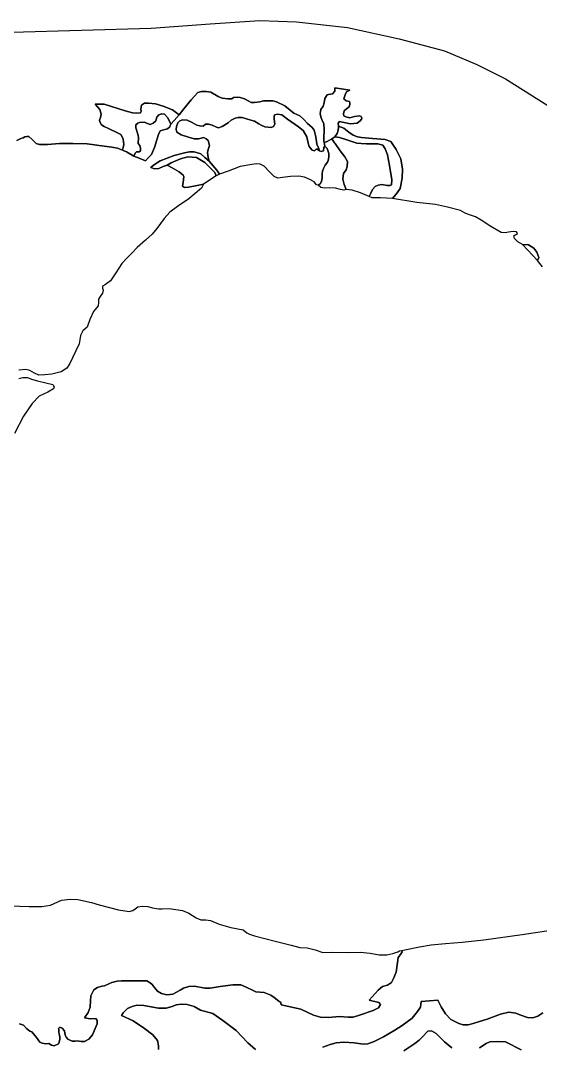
# Model space of a CAD drawing. Header units: inches. Extents: x 288635 to 1232953, y 676945 to 1655780.
# Drawn here: x 544837 to 571467, y 784555 to 837110 of the extents above; entities that cross this region are included whole.
import ezdxf

# ---------------------------------------------------------------- set-up
doc = ezdxf.new("R2010")
doc.units = ezdxf.units.IN
doc.header["$MEASUREMENT"] = 0

msp = doc.modelspace()

# ---------------------------------------------------------------- linework, layer by layer
at = {"color": 1}
for points in [[(544395.5682, 836507.676), (551531.1461, 836713.4858), (554548.6721, 836942.0863), (557098.8372, 837109.7266), (558978.4409, 837043.6865), (561586.9203, 836754.2317), (564232.759, 836172.1472), (566547.8678, 835550.3751), (568201.5169, 834862.4571), (569683.1865, 834121.6223), (572302.5668, 832467.9731)], [(571570.7873, 824486.3107), (571317.2589, 824821.553), (571390.1317, 824969.1417), (571286.7789, 825243.1938), (571134.3786, 825456.5542), (570854.978, 825619.1146), (570550.1774, 825629.2746), (570313.1695, 825776.8633), (570140.4492, 825939.4237), (570109.9691, 826076.5839), (570170.9292, 826132.464), (570272.5294, 826157.8641), (570297.9295, 826203.5842), (570242.0494, 826289.9444), (570074.409, 826300.1044), (569835.6486, 826274.7043), (569662.9282, 826228.9842), (569449.5678, 826259.4643), (568921.2467, 826554.1049), (568433.5658, 826884.3055), (568138.9252, 827046.8659), (567829.0445, 827153.5461), (567605.5241, 827244.9863), (567376.9236, 827371.9865), (566711.4423, 827544.7069), (566096.7611, 827676.7871), (565136.6392, 827793.6274), (563892.7158, 827984.2292), (564126.3962, 828278.8698), (564273.7165, 828502.3902), (564390.5568, 829035.7913), (564395.6368, 829503.1522), (564319.4366, 830021.3132), (564070.5161, 830498.8342), (563811.4356, 830905.235), (563506.635, 831011.9152), (562856.3937, 831067.7953), (562296.5134, 831114.0843), (562087.4072, 831155.0022), (561875.7401, 831231.7315), (561658.7813, 831393.1277), (561394.0641, 831594.8388), (561114.1839, 831701.2455), (561106.6689, 831847.7886), (561167.629, 831934.1487), (561330.1893, 831903.6687), (561731.5101, 831817.3085), (562087.1108, 831852.8686), (562239.5111, 831974.7888), (562295.3912, 832061.149), (562315.7113, 832106.8691), (562275.0712, 832193.2293), (562203.9511, 832223.7093), (561944.8705, 832188.1492), (561711.1901, 832132.2691), (561502.9097, 832172.9092), (561401.3095, 832233.8693), (561380.9894, 832330.3895), (561406.3895, 832487.8698), (561538.4697, 832584.39), (561660.39, 832691.0703), (561711.1901, 832807.9105), (561711.1901, 832889.1906), (561680.71, 832955.2308), (561518.1497, 832995.8709), (561401.3095, 833092.3911), (561421.6295, 833204.1513), (561457.1896, 833310.8315), (561533.3897, 833453.0718), (561706.1101, 833549.592), (560928.8685, 833661.3522), (560928.8685, 833483.5518), (560817.1083, 833351.4716), (560613.9079, 833326.0715), (560537.7077, 833310.8315), (560431.0275, 833107.6311), (560395.4674, 832889.1906), (560329.4273, 832726.6303), (560222.7471, 832543.75), (560177.027, 832350.7096), (560212.5871, 832177.9892), (560278.6272, 831984.9488), (560370.0674, 831837.6285), (560380.2274, 831522.6679), (560364.9874, 831070.547), (560370.0674, 830943.5468), (560390.3874, 830867.3466), (560418.1653, 830671.351), (560372.4452, 830610.3909), (560357.2052, 830442.7505), (560235.2849, 830407.1905), (560143.8447, 830442.7505), (560104.2135, 830594.1267), (560012.7733, 830777.0071), (559987.3733, 830924.3274), (559946.7332, 831218.968), (559875.6131, 831498.3685), (559774.0129, 831635.5288), (559535.2524, 831828.5692), (559352.372, 832036.8496), (559149.1716, 832229.89), (558829.131, 832361.9703), (558366.8501, 832737.891), (557955.3692, 832941.0914), (557752.1688, 832991.8915), (557574.3685, 832991.8915), (557279.7279, 832991.8915), (557086.6875, 832941.0914), (556827.607, 832910.6114), (556644.7266, 832915.6914), (556522.8064, 832981.7315), (556309.4459, 833093.4917), (556080.8455, 833169.6919), (555933.5252, 833184.9319), (555750.6448, 833159.5319), (555659.2046, 833103.6517), (555461.0842, 833093.4917), (555161.3636, 833123.9718), (554953.0832, 833225.572), (554577.1625, 833438.9324), (554348.562, 833474.4925), (554099.6415, 833474.4925), (553921.8412, 833418.6124), (553571.3205, 833052.8516), (553200.4797, 832585.4907), (552966.5924, 832275.0697), (552621.1517, 832534.1502), (552143.6308, 832717.0306), (551757.55, 832833.8708), (551386.7092, 832874.5109), (551193.6689, 832874.5109), (551031.1085, 832767.8307), (550995.5485, 832574.7903), (551015.8685, 832452.87), (550985.3884, 832381.7499), (550751.708, 832366.5099), (550563.7476, 832376.6699), (550192.9069, 832483.3501), (549126.1047, 832818.6308), (548653.6638, 832823.7108), (548897.5043, 832549.3902), (548968.6244, 832315.7098), (548938.1443, 832148.0694), (548877.1842, 832000.7491), (548897.5043, 831924.549), (548988.9444, 831767.0687), (549115.9447, 831675.6285), (549344.5452, 831574.0283), (549806.8261, 831360.6679), (549969.3864, 831274.3077), (550045.5866, 831152.3874), (550096.3867, 831035.5472), (550121.7867, 830766.3067), (550062.6672, 830467.8491), (549796.8621, 830579.3158), (549507.3016, 830619.9559), (549116.1408, 830670.756), (548242.379, 830792.6762), (547521.0176, 830812.9962), (546840.2962, 830802.8362), (546225.615, 830762.1961), (545803.9742, 830752.0361), (545631.2538, 830818.0762), (545428.0534, 831021.2767), (545270.5731, 831168.597), (545163.8929, 831173.677), (545062.2927, 831148.2769), (544975.9325, 831092.3968), (544848.9322, 831061.9167), (544650.8119, 830965.3965)], [(544650.8119, 830965.3965), (544848.9322, 831061.9167), (544975.9325, 831092.3968), (545062.2927, 831148.2769), (545163.8929, 831173.677), (545270.5731, 831168.597), (545428.0534, 831021.2767), (545631.2538, 830818.0762), (545803.9742, 830752.0361), (546225.615, 830762.1961), (546840.2962, 830802.8362), (547521.0176, 830812.9962), (548242.379, 830792.6762), (549116.1408, 830670.756), (549507.3016, 830619.9559), (549796.8621, 830579.3158), (550062.6672, 830467.8491), (550269.3031, 830381.1954), (550645.2238, 830157.6749), (550909.3844, 830050.9947), (551234.505, 829913.8344), (551393.6413, 830088.8838), (551552.3917, 830247.6341), (551705.8503, 830596.8848), (551822.2672, 830999.0523), (551896.3507, 831279.5112), (551996.8925, 831459.4282), (552235.018, 831528.22), (552362.0183, 831559.9701), (552483.7268, 831665.8036), (552504.8482, 831728.6493), (552529.7115, 831802.6287), (552697.3519, 831995.6691), (552966.5924, 832275.0697), (553200.4797, 832585.4907), (553571.3205, 833052.8516), (553921.8412, 833418.6124), (554099.6415, 833474.4925), (554348.562, 833474.4925), (554577.1625, 833438.9324), (554953.0832, 833225.572), (555161.3636, 833123.9718), (555161.3636, 833123.9718), (555461.0842, 833093.4917), (555659.2046, 833103.6517), (555750.6448, 833159.5319), (555933.5252, 833184.9319), (556080.8455, 833169.6919), (556309.4459, 833093.4917), (556522.8064, 832981.7315), (556644.7266, 832915.6914), (556827.607, 832910.6114), (557086.6875, 832941.0914), (557279.7279, 832991.8915), (557574.3685, 832991.8915), (557752.1688, 832991.8915), (557955.3692, 832941.0914), (558366.8501, 832737.891), (558829.131, 832361.9703), (559149.1716, 832229.89), (559352.372, 832036.8496), (559535.2524, 831828.5692), (559774.0129, 831635.5288), (559875.6131, 831498.3685), (559946.7332, 831218.968), (559987.3733, 830924.3274), (560012.7733, 830777.0071), (560104.2135, 830594.1267), (560143.8447, 830442.7505), (560021.9245, 830524.0307), (559986.3644, 830518.9507), (559889.8442, 830442.7505), (559767.924, 830463.0706), (559666.3238, 830579.9108), (559625.6837, 830661.191), (559574.8836, 830818.6713), (559498.6835, 831159.032), (559315.8031, 831479.0726), (559077.0426, 831667.033), (558513.1615, 832063.2738), (558218.5209, 832281.7142), (558000.0805, 832307.1143), (557852.7602, 832271.5542), (557822.2801, 832195.354), (557822.2801, 832053.1138), (557857.8402, 831799.1132), (557801.9601, 831682.273), (557680.0398, 831636.5529), (557356.3351, 831656.031), (557156.7988, 831743.2331), (557039.9585, 831824.5133), (556816.4381, 831961.6736), (556628.4777, 832012.4737), (556186.5168, 832149.6339), (555988.3964, 832149.6339), (555830.9161, 832114.0739), (555627.7157, 832007.3937), (555465.1554, 831870.2334), (555160.3548, 831677.193), (554972.3944, 831611.1529), (554875.8742, 831651.793), (554647.2738, 831748.3131), (554459.3134, 831799.1132), (554317.0731, 831804.1933), (554195.1529, 831697.513), (554022.4325, 831707.6731), (553859.8722, 831748.3131), (553626.1917, 831880.3934), (553372.1912, 831997.2336), (553128.3507, 832022.6337), (552996.2705, 831976.9136), (552889.5902, 831870.2334), (552818.4701, 831677.193), (552808.3101, 831524.7927), (552848.9502, 831392.7124), (553067.3906, 831255.5522), (553448.3914, 831138.7119), (553727.7919, 831042.1917), (553946.2324, 831047.2717), (554230.7129, 831113.3119), (554352.6332, 831052.3518), (554454.2334, 830955.8316), (554510.1135, 830706.9111), (554454.2334, 830503.7107), (554413.5933, 830346.2303), (554444.0733, 830097.3098), (554494.8735, 829899.1894), (554271.9288, 830099.794), (554070.845, 830274.4194), (553732.1777, 830385.5446), (553494.0522, 830374.9612), (553234.76, 830332.6278), (552705.5923, 830189.7525), (551980.6325, 829914.5853), (551641.9652, 829708.2099), (551508.8256, 829583.6338), (551701.866, 829512.5136), (551925.3864, 829537.9137), (552138.7468, 829624.2739), (552341.9472, 829705.554), (552611.1878, 829558.2337), (552956.6285, 829365.1933), (553169.9889, 829192.473), (553195.3889, 829121.3529), (553159.8289, 828806.3922), (553134.4288, 828628.5919), (553236.029, 828557.4717), (553439.2294, 828572.7118), (553881.1903, 828653.9919), (554211.391, 828735.2721), (554109.7908, 828521.9117), (553459.5495, 827978.3506), (552870.2683, 827587.1898), (552484.1875, 827297.6292), (552189.5469, 826962.3485), (551818.7062, 826449.2675), (551579.9457, 826164.7869), (551229.425, 825854.9063), (550802.7042, 825484.0656), (550515.5484, 825170.4068), (550286.948, 824941.8063), (550027.8674, 824662.4058), (549723.0668, 824179.8048), (549443.6663, 823773.404), (549194.7458, 823585.4436), (549042.3455, 823504.1634), (549042.3455, 823407.6432), (549062.6655, 823290.803), (549037.2655, 823148.5627), (548920.4252, 822975.8424), (548828.985, 822838.6821), (548823.905, 822671.0418), (548808.665, 822488.1614), (548574.9845, 822198.6008), (548381.9441, 821787.12), (548254.9439, 821401.0392), (548031.4234, 821207.9988), (547904.4232, 820969.2384), (547868.8631, 820750.7979), (547843.4631, 820542.5175), (547675.8227, 820181.8368), (547367.4402, 819547.5347), (547204.8798, 819298.6142), (546915.3193, 819110.6539), (546442.8783, 818988.7336), (546087.2776, 818963.3336), (545782.477, 818943.0135), (545558.9565, 819039.5337), (545304.956, 819176.694), (545101.7556, 819237.6541), (544756.3149, 819197.014)], [(544754.5031, 818769.6653), (544947.5434, 818830.6255), (545191.3839, 818830.6255), (545399.6644, 818744.2653), (545699.385, 818657.9051), (546126.1058, 818546.1449), (546491.8665, 818459.7847), (546557.9067, 818342.9445), (546532.5066, 818241.3443), (546227.706, 818078.7839), (545785.7451, 817870.5035), (545430.1444, 817499.6628), (544993.2635, 816844.3415), (544520.8226, 815960.4197)], [(543782.8601, 791777.9419), (545281.4631, 791733.4918), (545929.1644, 791727.1418), (546367.3153, 791790.6419), (546938.8165, 792050.9925), (547383.3173, 792108.1426), (547777.0181, 792082.7425), (548472.3445, 791923.463), (548866.8761, 791812.4437), (548866.8761, 791812.4437), (549847.3181, 791548.2831), (550395.9592, 791467.003), (550583.9195, 791512.7231), (550705.8398, 791609.2432), (550848.0801, 791705.7634), (551071.6005, 791736.2435), (551361.1611, 791721.0035), (551594.8416, 791665.1234), (551899.6422, 791604.1632), (552097.7626, 791609.2432), (552448.2833, 791619.4033), (553134.0846, 791517.8031), (553449.0453, 791375.5628), (553835.126, 791141.8823), (554068.8065, 791035.2021), (554322.807, 791040.2821), (554561.5675, 791009.802), (555003.5284, 790826.9217), (555608.0496, 790654.2013), (556232.8908, 790522.1211), (556431.0112, 790374.8008), (556563.0915, 790303.6806), (556827.252, 790227.4805), (557885.4181, 789952.5249), (558696.5264, 789750.1289), (559148.6473, 789633.2886), (559519.4881, 789607.8886), (559925.8889, 789506.2884), (560327.2097, 789374.2081), (560814.8907, 789394.5281), (561653.0923, 789374.2081), (562252.5335, 789394.5281), (562740.2145, 789333.568), (563212.6555, 789257.3679), (563598.7362, 789242.1278), (563898.4568, 789323.408), (564157.5373, 789399.6082), (564254.0575, 789455.4883), (564370.8978, 789470.7283), (564391.2178, 789409.7682), (564289.6176, 789262.4479), (564177.8574, 789120.2076), (564137.2173, 788850.9671), (564071.1772, 788363.2861), (563939.0969, 788038.1654), (563842.5767, 787834.965), (563639.3763, 787687.6447), (563375.2158, 787626.6846), (563161.8554, 787438.7242), (562694.4944, 786920.5632), (563183.3917, 786803.9236), (563273.3502, 786698.09), (563167.5166, 786539.3397), (562897.6411, 786391.1727), (562204.4314, 786158.3389), (561881.6391, 786057.7971), (561611.7635, 786052.5054), (561161.971, 786084.2555), (560632.8032, 786036.6304), (560198.8857, 786052.5054), (559849.635, 786163.6306), (559198.7587, 786465.2562), (558194.3022, 786685.4765), (558168.9021, 786807.3967), (558062.2219, 786883.5969), (557828.5414, 787066.4773), (557660.9011, 787178.2375), (557310.3804, 787325.5578), (556888.7395, 787356.0378), (556746.4993, 787422.078), (556401.0586, 787599.8783), (556121.658, 787711.6385), (555715.2572, 787706.5585), (555059.9359, 787635.4384), (554551.9349, 787543.9982), (554282.6943, 787538.9182), (553754.3733, 787640.5184), (553454.6527, 787630.3584), (553185.4121, 787543.9982), (553012.6918, 787437.318), (552631.691, 787234.1176), (552326.8904, 787203.6375), (552062.7299, 787264.5977), (551859.5295, 787396.6779), (551676.6491, 787599.8783), (551575.0489, 787737.0386), (551483.6087, 787818.3188), (551310.8884, 787914.839), (550848.6075, 787924.999), (550000.2458, 787909.7589), (549781.8053, 787894.5189), (549517.6448, 787828.4788), (549365.2445, 787767.5187), (549141.7241, 787655.7584), (548999.4838, 787640.5184), (548770.8833, 787579.5583), (548593.083, 787452.558), (548440.6826, 787142.6774), (548420.3626, 786914.077), (548400.0426, 786568.6363), (548303.5224, 786299.3957), (548120.642, 786025.0752), (548409.9178, 785972.7281), (548694.3984, 785982.8881), (548765.5185, 785881.2879), (548765.5185, 785718.7276), (548658.8383, 785479.9671), (548526.758, 785159.9264), (548328.6376, 784921.166), (548105.1172, 784814.4858), (547937.4769, 784804.3257), (547739.3565, 784850.0458), (547642.8363, 784834.8058), (547480.2759, 784829.7258), (547261.8355, 784921.166), (547185.6353, 785007.5261), (547124.6752, 785129.4464), (547084.0351, 785352.9668), (546977.3549, 785500.2871), (546850.3547, 785540.9272), (546789.3946, 785479.9671), (546794.4746, 785424.087), (546794.4746, 785363.1269), (546794.4746, 785307.2467), (546809.7146, 785200.5665), (546850.3547, 785048.1662), (546845.2747, 784931.326), (546819.8746, 784784.0057), (546784.3145, 784692.5655), (546565.8741, 784590.9653), (546428.7138, 784616.3654), (546281.3935, 784702.7255), (546134.0732, 784697.6455), (545946.1129, 784728.1256), (545829.2726, 784773.8457), (545656.5523, 785007.5261), (545422.8718, 785302.1667), (545306.0316, 785337.7268), (545138.3913, 785474.8871), (544991.071, 785642.5274), (544787.8706, 785713.6476)], [(544787.8706, 785713.6476), (544991.071, 785642.5274), (545138.3913, 785474.8871), (545306.0316, 785337.7268), (545422.8718, 785302.1667), (545656.5523, 785007.5261), (545829.2726, 784773.8457), (545946.1129, 784728.1256), (546134.0732, 784697.6455), (546281.3935, 784702.7255), (546428.7138, 784616.3654), (546565.8741, 784590.9653), (546784.3145, 784692.5655), (546819.8746, 784784.0057), (546845.2747, 784931.326), (546850.3547, 785048.1662), (546809.7146, 785200.5665), (546794.4746, 785307.2467), (546794.4746, 785363.1269), (546794.4746, 785424.087), (546789.3946, 785479.9671), (546850.3547, 785540.9272), (546977.3549, 785500.2871), (547084.0351, 785352.9668), (547124.6752, 785129.4464), (547185.6353, 785007.5261), (547261.8355, 784921.166), (547480.2759, 784829.7258), (547642.8363, 784834.8058), (547739.3565, 784850.0458), (547937.4769, 784804.3257), (548105.1172, 784814.4858), (548328.6376, 784921.166), (548526.758, 785159.9264), (548658.8383, 785479.9671), (548765.5185, 785718.7276), (548765.5185, 785881.2879), (548694.3984, 785982.8881), (548409.9178, 785972.7281), (548120.642, 786025.0752), (548303.5224, 786299.3957), (548400.0426, 786568.6363), (548420.3626, 786914.077), (548440.6826, 787142.6774), (548593.083, 787452.558), (548770.8833, 787579.5583), (548999.4838, 787640.5184), (549141.7241, 787655.7584), (549365.2445, 787767.5187), (549517.6448, 787828.4788), (549781.8053, 787894.5189), (550000.2458, 787909.7589), (550848.6075, 787924.999), (551310.8884, 787914.839), (551483.6087, 787818.3188), (551575.0489, 787737.0386), (551676.6491, 787599.8783), (551859.5295, 787396.6779), (552062.7299, 787264.5977), (552326.8904, 787203.6375), (552631.691, 787234.1176), (553012.6918, 787437.318), (553185.4121, 787543.9982), (553454.6527, 787630.3584), (553754.3733, 787640.5184), (554282.6943, 787538.9182), (554551.9349, 787543.9982), (555059.9359, 787635.4384), (555715.2572, 787706.5585), (556121.658, 787711.6385), (556401.0586, 787599.8783), (556746.4993, 787422.078), (556888.7395, 787356.0378), (557310.3804, 787325.5578), (557660.9011, 787178.2375), (557828.5414, 787066.4773), (558062.2219, 786883.5969), (558168.9021, 786807.3967), (558194.3022, 786685.4765), (559198.7587, 786465.2562), (559849.635, 786163.6306), (560198.8857, 786052.5054), (560632.8032, 786036.6304), (561161.971, 786084.2555), (561611.7635, 786052.5054), (561881.6391, 786057.7971), (562204.4314, 786158.3389), (562897.6411, 786391.1727), (563167.5166, 786539.3397), (563273.3502, 786698.09), (563183.3917, 786803.9236), (562694.4944, 786920.5632), (563161.8554, 787438.7242), (563375.2158, 787626.6846), (563639.3763, 787687.6447), (563842.5767, 787834.965), (563939.0969, 788038.1654), (564071.1772, 788363.2861), (564137.2173, 788850.9671), (564177.8574, 789120.2076), (564289.6176, 789262.4479), (564391.2178, 789409.7682), (564370.8978, 789470.7283), (564527.9466, 789504.2784), (565279.4788, 789664.827), (565868.7599, 789756.2672), (566610.4414, 789827.3873), (567453.7231, 789898.5075), (568561.2888, 790023.9908), (570537.4127, 790293.2313), (571995.3757, 790516.7518)], [(560325.2881, 784511.6512), (560696.1288, 784658.9715), (561011.0894, 784740.2517), (561402.2502, 784770.7317), (561925.4913, 784735.1716), (562377.6122, 784674.2115), (562631.6127, 784684.3715), (562941.4933, 784806.2918), (563419.0143, 785045.0523), (564013.3754, 785390.493), (564389.2962, 785629.2534), (564887.1372, 786000.0942), (565176.6978, 786340.4549), (565318.9381, 786563.9753), (565359.5781, 786863.6959), (566202.8598, 786919.576), (566385.7402, 786579.2153), (566609.2606, 786233.7746), (566878.5012, 785944.2141), (567292.2945, 785725.2021), (567505.6549, 785669.322), (567769.8154, 785669.322), (568018.7359, 785730.2821), (568348.9366, 785842.0424), (568745.1774, 785953.8026), (569415.7387, 786212.8831), (569847.5396, 786304.3233), (570198.0603, 786268.7632), (570411.4207, 786182.403), (570807.6615, 786035.0827), (571076.902, 786014.7627), (571325.8225, 786101.1229), (571595.0631, 786273.8432)], [(571595.0631, 786273.8432), (571325.8225, 786101.1229), (571076.902, 786014.7627), (570807.6615, 786035.0827), (570411.4207, 786182.403), (570198.0603, 786268.7632), (569847.5396, 786304.3233), (569415.7387, 786212.8831), (568745.1774, 785953.8026), (568348.9366, 785842.0424), (568018.7359, 785730.2821), (567769.8154, 785669.322), (567505.6549, 785669.322), (567292.2945, 785725.2021), (566878.5012, 785944.2141), (566609.2606, 786233.7746), (566385.7402, 786579.2153), (566202.8598, 786919.576), (565359.5781, 786863.6959), (565318.9381, 786563.9753), (565176.6978, 786340.4549), (564887.1372, 786000.0942), (564389.2962, 785629.2534), (564013.3754, 785390.493), (563419.0143, 785045.0523), (562941.4933, 784806.2918), (562631.6127, 784684.3715), (562377.6122, 784674.2115), (561925.4913, 784735.1716), (561402.2502, 784770.7317), (561011.0894, 784740.2517), (560696.1288, 784658.9715), (560325.2881, 784511.6512)], [(551910.0528, 784398.1778), (551899.8928, 784586.1381), (551844.0127, 784860.4587), (551610.3322, 785150.0193), (551178.5314, 785475.1399), (550609.5702, 785866.3007), (550010.4058, 786141.9154), (550098.8854, 786272.7114), (550320.2864, 786492.4361), (550559.0469, 786609.2763), (550797.8074, 786665.1565), (551153.4081, 786660.0764), (551620.769, 786573.7163), (551905.2496, 786517.8362), (552301.4904, 786512.7561), (552596.131, 786599.1163), (552809.4914, 786680.3965), (553063.4919, 786721.0366), (553373.3725, 786710.8765), (553728.9732, 786604.1963), (554059.1739, 786421.316), (554678.6584, 786252.3815), (555201.8994, 785886.6207), (555882.6208, 785373.5397), (556476.982, 784748.6985), (556873.2228, 784403.2578)], [(556873.2228, 784403.2578), (556476.982, 784748.6985), (555882.6208, 785373.5397), (555201.8994, 785886.6207), (554678.6584, 786252.3815), (554059.1739, 786421.316), (553728.9732, 786604.1963), (553373.3725, 786710.8765), (553063.4919, 786721.0366), (552809.4914, 786680.3965), (552596.131, 786599.1163), (552301.4904, 786512.7561), (551905.2496, 786517.8362), (551620.769, 786573.7163), (551153.4081, 786660.0764), (550797.8074, 786665.1565), (550559.0469, 786609.2763), (550320.2864, 786492.4361), (550098.8854, 786272.7114), (550010.4058, 786141.9154), (550609.5702, 785866.3007), (551178.5314, 785475.1399), (551610.3322, 785150.0193), (551844.0127, 784860.4587), (551899.8928, 784586.1381), (551910.0528, 784398.1778)], [(566931.6137, 784490.7597), (566545.533, 784785.4002), (566126.6597, 785212.6926), (565882.8192, 785349.8529), (565689.7788, 785334.6128), (565623.7387, 785268.5727), (565481.4984, 785106.0124), (565252.8979, 784872.3319), (565024.2975, 784714.8516), (564475.6564, 784333.8508)], [(564475.6564, 784333.8508), (565024.2975, 784714.8516), (565252.8979, 784872.3319), (565481.4984, 785106.0124), (565623.7387, 785268.5727), (565689.7788, 785334.6128), (565882.8192, 785349.8529), (566126.6597, 785212.6926), (566545.533, 784785.4002), (566931.6137, 784490.7597)], [(570482.5408, 784378.9994), (569679.8992, 784795.5603), (569268.4184, 784805.7203), (568877.2576, 784800.6403), (568689.2973, 784714.2801), (568343.8566, 784490.7597)], [(568343.8566, 784490.7597), (568689.2973, 784714.2801), (568877.2576, 784800.6403), (569268.4184, 784805.7203), (569679.8992, 784795.5603), (570482.5408, 784378.9994)]]:
    msp.add_lwpolyline(points, dxfattribs=at)
for points in [[(561502.9097, 832172.9092), (561711.1901, 832132.2691), (561944.8705, 832188.1492), (562203.9511, 832223.7093), (562275.0712, 832193.2293), (562315.7113, 832106.8691), (562295.3912, 832061.149), (562239.5111, 831974.7888), (562087.1108, 831852.8686), (561731.5101, 831817.3085), (561330.1893, 831903.6687), (561167.629, 831934.1487), (561106.6689, 831847.7886), (561114.1839, 831701.2455), (561116.8289, 831649.6682), (561101.5889, 831487.1078), (561055.8688, 831324.5475), (560936.3263, 831153.952), (560778.846, 831042.1917), (560547.8678, 830913.0667), (560390.3874, 830867.3466), (560370.0674, 830943.5468), (560364.9874, 831070.547), (560380.2274, 831522.6679), (560370.0674, 831837.6285), (560278.6272, 831984.9488), (560212.5871, 832177.9892), (560177.027, 832350.7096), (560222.7471, 832543.75), (560329.4273, 832726.6303), (560395.4674, 832889.1906), (560431.0275, 833107.6311), (560537.7077, 833310.8315), (560613.9079, 833326.0715), (560817.1083, 833351.4716), (560928.8685, 833483.5518), (560928.8685, 833661.3522), (561706.1101, 833549.592), (561533.3897, 833453.0718), (561457.1896, 833310.8315), (561421.6295, 833204.1513), (561401.3095, 833092.3911), (561518.1497, 832995.8709), (561680.71, 832955.2308), (561711.1901, 832889.1906), (561711.1901, 832807.9105), (561660.39, 832691.0703), (561538.4697, 832584.39), (561406.3895, 832487.8698), (561380.9894, 832330.3895), (561401.3095, 832233.8693), (561502.9097, 832172.9092)], [(552621.1517, 832534.1502), (552966.5924, 832275.0697), (552697.3519, 831995.6691), (552529.7115, 831802.6287), (552382.3912, 832122.6694), (552209.6709, 832305.5498), (552077.5906, 832325.8698), (551920.1103, 832280.1497), (551818.5101, 832153.1495), (551762.63, 831965.1891), (551630.5497, 831853.4289), (551478.1494, 831782.3087), (551168.2688, 831899.1489), (550929.5083, 831894.0689), (550843.1482, 831848.3488), (550746.628, 831772.1487), (550741.5479, 831619.7484), (550782.188, 831507.9882), (550868.5482, 831223.5076), (550878.7082, 831111.7474), (550858.3882, 830812.0268), (550939.6683, 830700.2665), (550980.3084, 830547.8662), (550980.3084, 830431.026), (550914.2683, 830380.2259), (550777.108, 830375.1459), (550700.9079, 830314.1858), (550645.2238, 830157.6749), (550269.3031, 830381.1954), (550062.6672, 830467.8491), (550121.7867, 830766.3067), (550096.3867, 831035.5472), (550045.5866, 831152.3874), (549969.3864, 831274.3077), (549806.8261, 831360.6679), (549344.5452, 831574.0283), (549115.9447, 831675.6285), (548988.9444, 831767.0687), (548897.5043, 831924.549), (548877.1842, 832000.7491), (548938.1443, 832148.0694), (548968.6244, 832315.7098), (548897.5043, 832549.3902), (548653.6638, 832823.7108), (549126.1047, 832818.6308), (550192.9069, 832483.3501), (550563.7476, 832376.6699), (550751.708, 832366.5099), (550985.3884, 832381.7499), (551015.8685, 832452.87), (550995.5485, 832574.7903), (551031.1085, 832767.8307), (551193.6689, 832874.5109), (551386.7092, 832874.5109), (551757.55, 832833.8708), (552143.6308, 832717.0306), (552621.1517, 832534.1502)], [(552529.7115, 831802.6287), (552504.8482, 831728.6493), (552483.7268, 831665.8036), (552362.0183, 831559.9701), (552235.018, 831528.22), (551996.8925, 831459.4282), (551896.3507, 831279.5112), (551822.2672, 830999.0523), (551705.8503, 830596.8848), (551552.3917, 830247.6341), (551393.6413, 830088.8838), (551234.505, 829913.8344), (550909.3844, 830050.9947), (550645.2238, 830157.6749), (550700.9079, 830314.1858), (550777.108, 830375.1459), (550914.2683, 830380.2259), (550980.3084, 830431.026), (550980.3084, 830547.8662), (550939.6683, 830700.2665), (550858.3882, 830812.0268), (550878.7082, 831111.7474), (550868.5482, 831223.5076), (550782.188, 831507.9882), (550741.5479, 831619.7484), (550746.628, 831772.1487), (550843.1482, 831848.3488), (550929.5083, 831894.0689), (551168.2688, 831899.1489), (551478.1494, 831782.3087), (551630.5497, 831853.4289), (551762.63, 831965.1891), (551818.5101, 832153.1495), (551920.1103, 832280.1497), (552077.5906, 832325.8698), (552209.6709, 832305.5498), (552382.3912, 832122.6694), (552529.7115, 831802.6287)], [(559077.0426, 831667.033), (559315.8031, 831479.0726), (559498.6835, 831159.032), (559574.8836, 830818.6713), (559625.6837, 830661.191), (559666.3238, 830579.9108), (559767.924, 830463.0706), (559889.8442, 830442.7505), (559986.3644, 830518.9507), (560021.9245, 830524.0307), (560143.8447, 830442.7505), (560235.2849, 830407.1905), (560357.2052, 830442.7505), (560372.4452, 830610.3909), (560418.1653, 830671.351), (560545.1656, 830559.5908), (560631.5257, 830295.4302), (560621.3657, 830117.6299), (560585.8056, 829934.7495), (560560.4056, 829853.4694), (560438.4853, 829695.989), (560352.1252, 829523.2687), (560296.2451, 829391.1884), (560291.165, 829254.0282), (560291.165, 829050.8278), (560250.525, 828862.8674), (560179.4048, 828740.9471), (560082.8846, 828669.827), (559991.4444, 828700.307), (559874.6042, 828847.6273), (559646.0038, 828969.5476), (559376.7632, 829081.3078), (559097.3627, 829142.2679), (558670.6418, 829111.7879), (558259.161, 829066.0678), (558015.3205, 829035.5877), (557827.3601, 829127.0279), (557583.5196, 829355.6284), (557314.2791, 829655.349), (557105.9987, 829746.7891), (556923.1183, 829767.1092), (556679.2778, 829741.7091), (556089.9966, 829624.8689), (555470.2354, 829391.1884), (555028.2745, 829233.7081), (554891.1142, 829447.0685), (554494.8735, 829899.1894), (554444.0733, 830097.3098), (554413.5933, 830346.2303), (554454.2334, 830503.7107), (554510.1135, 830706.9111), (554454.2334, 830955.8316), (554352.6332, 831052.3518), (554230.7129, 831113.3119), (553946.2324, 831047.2717), (553727.7919, 831042.1917), (553448.3914, 831138.7119), (553067.3906, 831255.5522), (552848.9502, 831392.7124), (552808.3101, 831524.7927), (552818.4701, 831677.193), (552889.5902, 831870.2334), (552996.2705, 831976.9136), (553128.3507, 832022.6337), (553372.1912, 831997.2336), (553626.1917, 831880.3934), (553859.8722, 831748.3131), (554022.4325, 831707.6731), (554195.1529, 831697.513), (554317.0731, 831804.1933), (554459.3134, 831799.1132), (554647.2738, 831748.3131), (554875.8742, 831651.793), (554972.3944, 831611.1529), (555160.3548, 831677.193), (555465.1554, 831870.2334), (555627.7157, 832007.3937), (555830.9161, 832114.0739), (555988.3964, 832149.6339), (556186.5168, 832149.6339), (556628.4777, 832012.4737), (556816.4381, 831961.6736), (557039.9585, 831824.5133), (557156.7988, 831743.2331), (557356.3351, 831656.031), (557680.0398, 831636.5529), (557801.9601, 831682.273), (557857.8402, 831799.1132), (557822.2801, 832053.1138), (557822.2801, 832195.354), (557852.7602, 832271.5542), (558000.0805, 832307.1143), (558218.5209, 832281.7142), (558513.1615, 832063.2738), (559077.0426, 831667.033)], [(563811.4356, 830905.235), (564070.5161, 830498.8342), (564319.4366, 830021.3132), (564395.6368, 829503.1522), (564390.5568, 829035.7913), (564273.7165, 828502.3902), (564126.3962, 828278.8698), (563892.7158, 827984.2292), (563272.9545, 828019.7892), (562851.3137, 828035.0293), (562688.9298, 828095.7858), (562780.37, 828263.4262), (562871.8102, 828461.5466), (562998.8105, 828608.8669), (563151.2108, 828669.827), (563349.3312, 828710.4671), (563608.4117, 828654.587), (563760.812, 828654.587), (563831.9321, 828700.307), (563862.4122, 828949.2275), (563740.4919, 829690.909), (563628.7317, 830224.3101), (563511.8915, 830544.3507), (563389.9712, 830717.0711), (563141.0507, 830798.3512), (562551.7696, 830788.1912), (562290.0335, 830812.476), (562059.0086, 830833.9113), (561444.3273, 831037.1117), (561272.6688, 831091.1524), (561170.0068, 831123.4719), (561053.1666, 831138.7119), (560936.3263, 831153.952), (561055.8688, 831324.5475), (561101.5889, 831487.1078), (561116.8289, 831649.6682), (561114.1839, 831701.2455), (561394.0641, 831594.8388), (561658.7813, 831393.1277), (561875.7401, 831231.7315), (562087.4072, 831155.0022), (562296.5134, 831114.0843), (562856.3937, 831067.7953), (563506.635, 831011.9152), (563811.4356, 830905.235)], [(561413.8473, 828710.4671), (561515.4475, 828456.4666), (561399.4045, 828423.015), (561221.6041, 828456.8818), (560967.6036, 828520.3819), (560662.803, 828533.0819), (560417.2692, 828524.6153), (560222.5354, 828558.482), (560082.8846, 828669.827), (560179.4048, 828740.9471), (560250.525, 828862.8674), (560291.165, 829050.8278), (560291.165, 829254.0282), (560296.2451, 829391.1884), (560352.1252, 829523.2687), (560438.4853, 829695.989), (560560.4056, 829853.4694), (560585.8056, 829934.7495), (560621.3657, 830117.6299), (560631.5257, 830295.4302), (560545.1656, 830559.5908), (560418.1653, 830671.351), (560390.3874, 830867.3466), (560547.8678, 830913.0667), (560778.846, 831042.1917), (560921.0863, 830849.1513), (560951.6014, 830807.0616), (561215.7269, 830442.7505), (561444.3273, 830132.8699), (561576.4076, 829889.0294), (561566.2476, 829629.9489), (561520.5275, 829467.3886), (561378.2872, 829274.3482), (561347.8072, 828979.7076), (561413.8473, 828710.4671)], [(562290.0335, 830812.476), (562551.7696, 830788.1912), (563141.0507, 830798.3512), (563389.9712, 830717.0711), (563511.8915, 830544.3507), (563628.7317, 830224.3101), (563740.4919, 829690.909), (563862.4122, 828949.2275), (563831.9321, 828700.307), (563760.812, 828654.587), (563608.4117, 828654.587), (563349.3312, 828710.4671), (563151.2108, 828669.827), (562998.8105, 828608.8669), (562871.8102, 828461.5466), (562780.37, 828263.4262), (562688.9298, 828095.7858), (562257.129, 828278.6662), (561820.2481, 828420.9065), (561515.4475, 828456.4666), (561413.8473, 828710.4671), (561347.8072, 828979.7076), (561378.2872, 829274.3482), (561520.5275, 829467.3886), (561566.2476, 829629.9489), (561576.4076, 829889.0294), (561444.3273, 830132.8699), (561215.7269, 830442.7505), (560951.6014, 830807.0616), (560921.0863, 830849.1513), (560778.846, 831042.1917), (560936.3263, 831153.952), (561053.1666, 831138.7119), (561170.0068, 831123.4719), (561272.6688, 831091.1524), (561444.3273, 831037.1117), (562059.0086, 830833.9113), (562290.0335, 830812.476)], [(554070.845, 830274.4194), (554271.9288, 830099.794), (554494.8735, 829899.1894), (554891.1142, 829447.0685), (555028.2745, 829233.7081), (554855.5542, 829152.428), (554789.514, 829320.0683), (554276.433, 829843.3093), (553849.7122, 830097.3098), (553397.5913, 830122.7099), (553021.6705, 830031.2697), (552554.3096, 829828.0693), (552341.9472, 829705.554), (552138.7468, 829624.2739), (551925.3864, 829537.9137), (551701.866, 829512.5136), (551508.8256, 829583.6338), (551641.9652, 829708.2099), (551980.6325, 829914.5853), (552705.5923, 830189.7525), (553234.76, 830332.6278), (553494.0522, 830374.9612), (553732.1777, 830385.5446), (554070.845, 830274.4194)], [(553439.2294, 828572.7118), (553236.029, 828557.4717), (553134.4288, 828628.5919), (553159.8289, 828806.3922), (553195.3889, 829121.3529), (553169.9889, 829192.473), (552956.6285, 829365.1933), (552611.1878, 829558.2337), (552341.9472, 829705.554), (552554.3096, 829828.0693), (553021.6705, 830031.2697), (553397.5913, 830122.7099), (553849.7122, 830097.3098), (554276.433, 829843.3093), (554789.514, 829320.0683), (554855.5542, 829152.428), (554211.391, 828735.2721), (553881.1903, 828653.9919), (553439.2294, 828572.7118)], [(571390.1317, 824969.1417), (571317.2589, 824821.553), (570550.1774, 825629.2746), (570854.978, 825619.1146), (571134.3786, 825456.5542), (571286.7789, 825243.1938), (571390.1317, 824969.1417)]]:
    msp.add_lwpolyline(points, close=True, dxfattribs=at)

doc.saveas('drawing.dxf')
